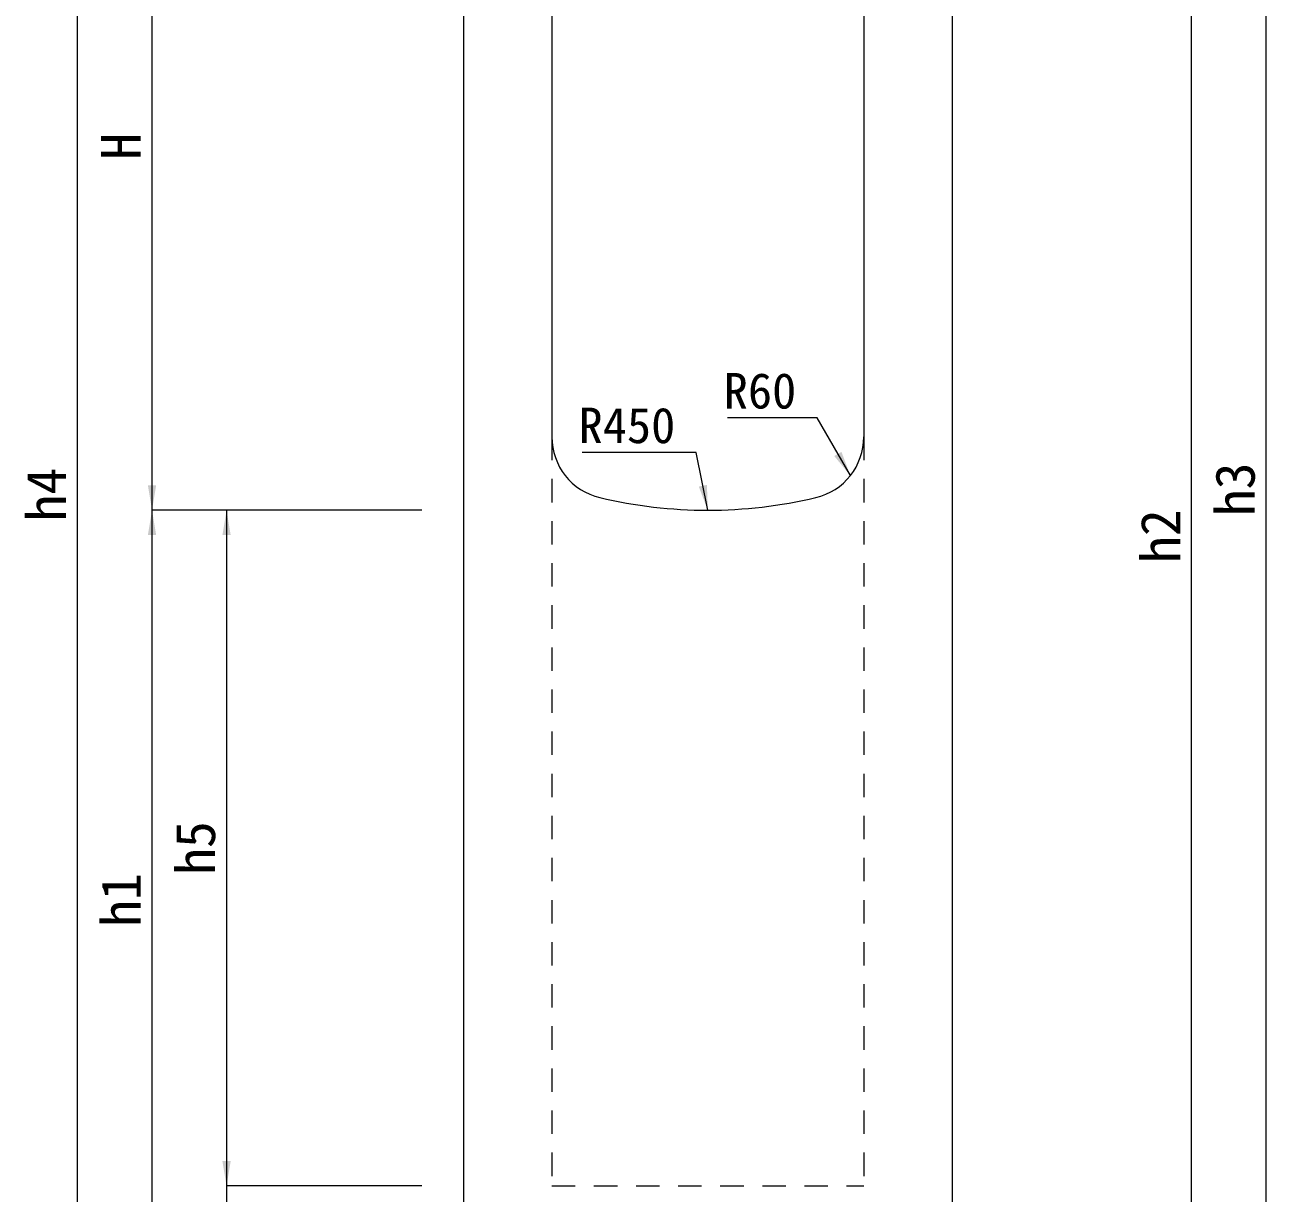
# Model space of a CAD drawing. Units: millimetres at full size; details may follow other scales. Extents: x 87158 to 122251, y -125707 to -112261.
# Drawn here: x 98371 to 99565, y -122457 to -121333 of the extents above; entities that cross this region are included whole.
import ezdxf
from ezdxf.enums import TextEntityAlignment as Align

# ---------------------------------------------------------------- set-up
doc = ezdxf.new("R2010")
doc.units = ezdxf.units.MM
doc.header["$LTSCALE"] = 30
doc.linetypes.add('USER1', pattern=[1.35, 0.75, -0.6])
for name, color, linetype, lineweight in [('寸法線', 7, 'Continuous', 13), ('引出線', 4, 'Continuous', 13), ('本体', 2, 'Continuous', 13)]:
    doc.layers.add(name, color=color, linetype=linetype, lineweight=lineweight)
doc.styles.add('ＭＳ ゴシック', font='')
doc.styles.get('ＭＳ ゴシック').set_extended_font_data('MS Gothic')

# ---------------------------------------------------------------- blocks, each defined once
blk = doc.blocks.new('filled_arrow')
at = {"color": 0, "linetype": 'Continuous', "lineweight": -2}
blk.add_solid([(7.5, 1.25), (0, 0), (7.5, -1.25)], dxfattribs=at)

msp = doc.modelspace()

# ---------------------------------------------------------------- linework, layer by layer
at = {"layer": '寸法線'}
for p, q in [((99564.62, -122549.55), (99564.62, -121009.55)), ((98421.38, -122549.55), (98421.38, -121019.55)), ((98493.04, -121799.55), (98493.04, -121099.55)), ((99492.95, -122549.55), (99492.95, -121099.55)), ((98752.6, -121799.55), (98493.04, -121799.55)), ((98493.04, -122549.55), (98493.04, -121799.55)), ((98752.6, -121799.55), (98493.04, -121799.55)), ((98564.71, -121799.55), (98564.71, -122449.55)), ((98752.6, -121799.55), (98564.71, -121799.55)), ((98564.71, -122401.55), (98564.71, -122597.55)), ((98752.6, -122449.55), (98564.71, -122449.55)), ((98752.6, -122449.55), (98564.71, -122449.55))]:
    msp.add_line(p, q, dxfattribs=at)
at = {"layer": '引出線'}
for points in [[(99164.67, -121766.23), (99132.65, -121710.77), (99046.49, -121710.77)], [(99027.6, -121799.55), (99016.3, -121744.08), (98906.75, -121744.08)]]:
    msp.add_lwpolyline(points, dxfattribs=at)
at = {"layer": '本体'}
for p, q in [((98792.6, -121099.55), (98792.6, -122549.55)), ((98877.6, -121099.55), (98877.6, -121729.02)), ((99177.6, -121099.55), (99177.6, -121729.02)), ((99262.6, -121099.55), (99262.6, -122549.55))]:
    msp.add_line(p, q, dxfattribs=at)
at = {"layer": '本体', "linetype": 'USER1', "lineweight": 15}
for p, q in [((98877.6, -121729.02), (98877.6, -122449.55)), ((99177.6, -121729.02), (99177.6, -122449.55)), ((98877.6, -122449.55), (99177.6, -122449.55))]:
    msp.add_line(p, q, dxfattribs=at)
at = {"layer": '本体'}
for centre, radius, start, end in [((98937.6, -121729.02), 60, 180, 256.65764), ((99117.6, -121729.02), 60, 283.34236, 0), ((99027.6, -121349.55), 450, 256.65764, 283.34236)]:
    msp.add_arc(centre, radius, start, end, dxfattribs=at)

# ---------------------------------------------------------------- block references
at = {"layer": '寸法線', "xscale": 3.2, "yscale": 3.2}
for p, rotation in [((98493.04, -121799.55), 90), ((98493.04, -121799.55), 270), ((98564.71, -121799.55), 270), ((98564.71, -122449.55), 90), ((98564.71, -122449.55), 90)]:
    msp.add_blockref('filled_arrow', p, dxfattribs=dict(at, rotation=rotation))
at = {"layer": '引出線', "xscale": 3.2, "yscale": 3.2}
for p, rotation in [((99164.67, -121766.23), 120), ((99027.6, -121799.55), 101.5)]:
    msp.add_blockref('filled_arrow', p, dxfattribs=dict(at, rotation=rotation))

# ---------------------------------------------------------------- texts
at = {"layer": '寸法線', "style": 'ＭＳ ゴシック'}
for s, p in [('H', (98463.04, -121449.55)), ('h3', (99534.62, -121779.55)), ('h4', (98391.38, -121784.55)), ('h2', (99462.95, -121824.55)), ('h5', (98534.71, -122124.55)), ('h1', (98463.04, -122174.55))]:
    msp.add_text(s, height=37.98, rotation=90, dxfattribs=at).set_placement(p, align=Align.MIDDLE_CENTER)
at = {"layer": '引出線', "style": 'ＭＳ ゴシック'}
for s, p in [('R60', (99112.65, -121667.57)), ('R450', (98996.3, -121700.88))]:
    msp.add_text(s, height=34.18, dxfattribs=at).set_placement(p, align=Align.TOP_RIGHT)

doc.saveas('drawing.dxf')
